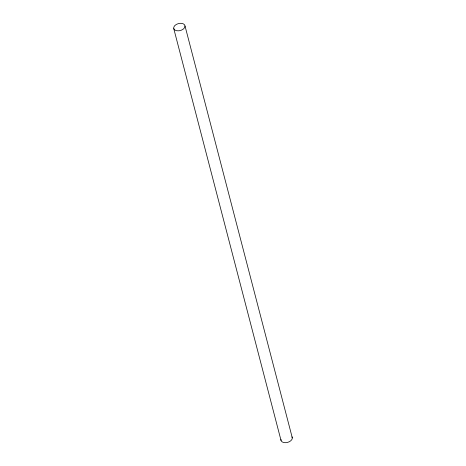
<?xml version="1.0" encoding="UTF-8"?>
<svg xmlns="http://www.w3.org/2000/svg" width="466" height="466" viewBox="0 0 466 466"><rect width="100%" height="100%" fill="white"/><g stroke="black" fill="none" stroke-linecap="round" stroke-linejoin="round"><path stroke-width="0.7" d="M185.031 26.032A5.802 3.612 -14.6 0 1 176.713 30.744A5.802 3.612 -14.6 0 1 176.299 24.436A5.802 3.612 -14.6 0 1 185.031 26.032L292.31 437.877M173.766 28.642L281.039 440.487M291.984 436.852A5.802 3.612 -14.6 0 1 287.289 442.473A5.802 3.612 -14.6 0 1 280.969 439.397"/></g></svg>
